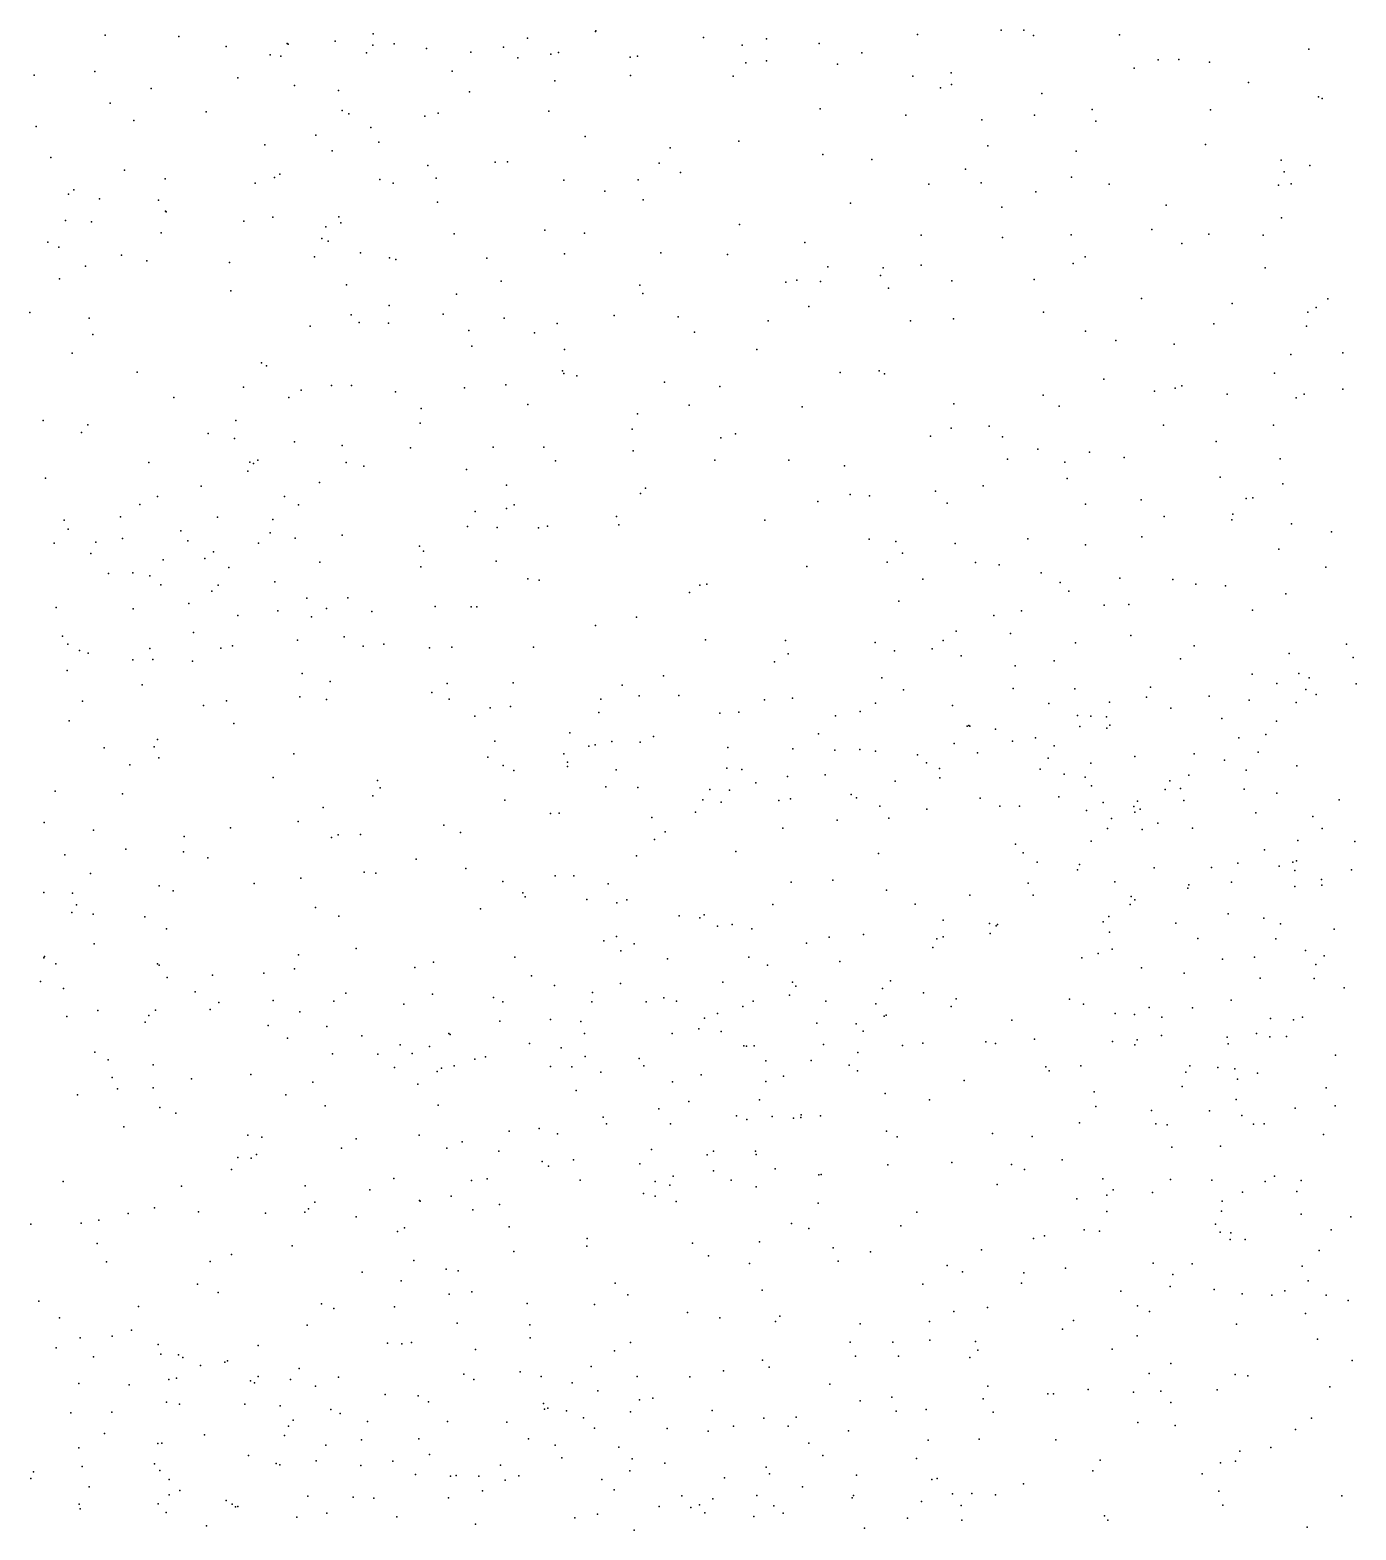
# Model space of a CAD drawing. Header units: metres. Extents: x -23.9 to 23.9, y -28.5 to 28.5.
# Drawn here: x -4.475 to -2.993, y 3.369 to 5.045 of the extents above; entities that cross this region are included whole.
import ezdxf

# ---------------------------------------------------------------- set-up
doc = ezdxf.new("R2010")
doc.units = ezdxf.units.M

msp = doc.modelspace()

# ---------------------------------------------------------------- linework, layer by layer
for p in [(-3.8426, 5.043, 16.5892), (-3.8424, 5.0438, 14.9137), (-3.3896, 5.0443, 15.6835), (-3.3642, 5.0446, 23.4877), (-4.3906, 5.0389, 26.5866), (-4.3083, 5.0374, 17.1536), (-4.2556, 5.0263, 26.6228), (-4.1872, 5.0296, 14.3571), (-4.1863, 5.0286, 29.1026), (-4.1335, 5.0322, 26.2815), (-4.0917, 5.0277, 26.2052), (-4.0911, 5.0403, 29.2021), (-4.0678, 5.0293, 14.4004), (-3.9187, 5.0356, 14.9822), (-3.7223, 5.0361, 16.4627), (-3.6791, 5.0275, 13.7484), (-3.6518, 5.0349, 9.6038), (-3.5929, 5.0297, 16.1479), (-3.4829, 5.0396, 15.7819), (-3.3535, 5.0386, -21.4569), (-3.2573, 5.0392, 13.6359), (-4.2063, 5.017, 16.8441), (-4.1942, 5.0153, 7.4361), (-4.0985, 5.019, 16.7279), (-4.0317, 5.0238, 26.1183), (-3.9821, 5.0198, 14.5604), (-3.9457, 5.0256, 13.9673), (-3.9295, 5.0135, 14.7023), (-3.8926, 5.0177, 14.8045), (-3.8841, 5.0195, 29.3291), (-3.8041, 5.0141, 25.9391), (-3.7957, 5.0152, 13.7945), (-3.6519, 5.01, 29.3754), (-3.5454, 5.019, 13.714), (-3.2141, 5.0111, 13.5167), (-3.1912, 5.0115, -20.1585), (-3.0457, 5.0232, 26.0405), (-4.4699, 4.9941, 17.2384), (-4.4021, 4.9982, 29.044), (-4.003, 4.9987, 16.6759), (-3.8036, 4.9938, 14.7947), (-3.6891, 4.9929, 16.3948), (-3.6749, 5.0079, 25.8944), (-3.5724, 5.0065, 16.0436), (-3.4882, 4.9932, 15.8747), (-3.4454, 4.9968, 8.5219), (-3.2411, 5.0018, 29.2298), (-3.1568, 5.0086, 29.1578), (-4.3394, 4.9792, 1.6723), (-4.2425, 4.9913, 14.2967), (-4.1789, 4.9825, 26.4314), (-4.1298, 4.977, 11.5423), (-3.8883, 4.988, 13.8556), (-3.4573, 4.9801, -16.4417), (-3.445, 4.9836, 13.691), (-3.1132, 4.9858, 15.6377), (-4.3849, 4.9629, 14.2217), (-3.9835, 4.9756, 5.7797), (-3.3443, 4.9737, 29.3055), (-3.035, 4.9698, 29.0655), (-3.0309, 4.968, 15.6107), (-4.3585, 4.9434, 17.0488), (-4.2777, 4.9532, 16.8648), (-4.1258, 4.9547, 14.3615), (-4.1183, 4.9509, 26.2604), (-4.0336, 4.9484, 14.0308), (-4.0187, 4.9519, 29.2701), (-3.895, 4.9541, 26.0074), (-3.5916, 4.9564, 25.8857), (-3.4959, 4.9493, 25.877), (-3.4113, 4.9441, 15.799), (-3.3524, 4.9493, 13.6806), (-3.288, 4.9557, 25.9143), (-3.2838, 4.9428, 15.7164), (-3.1557, 4.9554, 25.9737), (-4.4676, 4.9368, 14.1565), (-4.1551, 4.9272, 26.3719), (-4.0937, 4.9357, 29.22), (-3.8545, 4.9257, 16.5528), (-4.2121, 4.9162, 29.0911), (-4.1369, 4.9096, 16.7082), (-4.0847, 4.9193, 14.1508), (-3.7593, 4.913, 25.9353), (-3.6826, 4.9203, 16.3276), (-3.4043, 4.9154, 29.335), (-3.3059, 4.9093, 13.6049), (-3.1613, 4.9168, 13.4021), (-4.4512, 4.9022, 25.4442), (-4.0301, 4.8932, 16.6433), (-3.955, 4.8969, 26.0578), (-3.941, 4.8974, 16.6036), (-3.7715, 4.8959, 16.453), (-3.5888, 4.9057, 5.6361), (-3.5342, 4.8998, 13.6291), (-3.0766, 4.8992, 8.4616), (-3.0447, 4.8933, 15.6754), (-4.369, 4.8879, 16.8539), (-4.3235, 4.8785, 14.2115), (-4.2014, 4.88, 14.2293), (-4.1953, 4.8836, -16.2545), (-4.0839, 4.8778, 14.0329), (-4.0207, 4.8792, 8.1307), (-3.8781, 4.8769, 10.863), (-3.795, 4.8773, 13.6885), (-3.7479, 4.8853, 29.3789), (-3.4293, 4.8893, 15.9119), (-3.3108, 4.8802, 15.7703), (-3.0735, 4.8863, 29.1006), (-4.4317, 4.8611, 16.7188), (-4.4256, 4.8662, 16.949), (-4.2232, 4.8735, 16.6926), (-4.0687, 4.8734, 9.4489), (-3.8324, 4.8646, 25.9785), (-3.4703, 4.8724, 15.9848), (-3.4119, 4.8739, 13.6202), (-3.3507, 4.8637, 11.7911), (-3.269, 4.8726, 13.5373), (-3.0797, 4.8712, 13.2891), (-3.0657, 4.8727, 12.1737), (-4.3971, 4.8559, 14.1654), (-4.3312, 4.8546, 16.7476), (-4.3232, 4.8423, 16.66), (-4.0194, 4.8523, 13.8815), (-3.7894, 4.8549, 11.2765), (-3.5579, 4.8513, 24.4454), (-3.3887, 4.8467, 25.9066), (-3.2051, 4.8488, 25.9629), (-4.4348, 4.8318, 4.96), (-4.4057, 4.8303, 29.0575), (-4.3225, 4.8416, 29.0387), (-4.2356, 4.8311, 29.0585), (-4.2032, 4.8354, 26.4792), (-4.1442, 4.8249, 6.6496), (-4.1296, 4.8358, 1.0811), (-4.1272, 4.8294, 26.3259), (-3.6818, 4.8272, 25.9284), (-3.0765, 4.8349, 26.0562), (-4.3282, 4.818, 24.4327), (-4.1484, 4.8119, 14.1005), (-4.1414, 4.8089, -20.9237), (-4.0007, 4.8168, 16.5838), (-3.8994, 4.8212, 16.5253), (-3.8552, 4.8177, 13.7014), (-3.479, 4.8153, 10.3043), (-3.3879, 4.813, 29.3275), (-3.3112, 4.8157, 25.9359), (-3.2212, 4.8216, 29.2277), (-3.1577, 4.8167, 29.1708), (-3.097, 4.8155, -13.0858), (-4.4545, 4.8077, 26.4996), (-4.4422, 4.802, 14.0914), (-4.3725, 4.793, 8.2589), (-4.1054, 4.7959, 16.6123), (-3.8775, 4.7945, 26.0387), (-3.7697, 4.7956, 16.3586), (-3.6952, 4.7938, 13.6135), (-3.609, 4.8073, 13.5981), (-3.2956, 4.7914, 16.2448), (-3.1877, 4.8062, 15.7739), (-4.4124, 4.781, 11.1984), (-4.3441, 4.7867, 14.15), (-4.2516, 4.785, 14.2083), (-4.1566, 4.7913, 26.4085), (-4.0729, 4.79, 29.2321), (-4.0659, 4.7883, 25.1303), (-3.9641, 4.7898, 29.3072), (-3.5831, 4.7802, 3.275), (-3.5212, 4.7789, 13.5778), (-3.4791, 4.7818, 25.9191), (-3.309, 4.7839, 13.5631), (-3.0947, 4.7788, 29.109), (-4.4417, 4.7668, 11.7844), (-4.1209, 4.7599, 14.0049), (-3.948, 4.7642, 26.1041), (-3.7933, 4.7595, 13.638), (-3.6302, 4.7629, 1.1028), (-3.6178, 4.7652, 16.1849), (-3.5913, 4.7637, 25.9335), (-3.5243, 4.7704, 29.365), (-3.4448, 4.7644, 16.0154), (-3.3525, 4.7658, 15.8758), (-4.2503, 4.7533, 26.532), (-3.9979, 4.7495, 13.79), (-3.7898, 4.7504, 26), (-3.5154, 4.7564, 16.1009), (-3.2328, 4.7449, 15.8117), (-3.0247, 4.7445, 13.2587), (-4.4746, 4.7289, 16.5406), (-4.1156, 4.7264, 29.1912), (-4.0732, 4.7368, 13.8893), (-4.0131, 4.7271, 29.2647), (-3.8219, 4.7257, 16.353), (-3.6043, 4.7358, 29.3703), (-3.3424, 4.7294, 1.6312), (-3.1315, 4.7392, 13.3776), (-3.0469, 4.7295, 15.9412), (-3.0376, 4.7348, -13.5855), (-4.4084, 4.7229, 10.672), (-4.1617, 4.7137, 16.5627), (-4.1067, 4.7179, 26.3061), (-4.074, 4.7172, 16.5424), (-3.9844, 4.7091, 16.4867), (-3.9449, 4.7227, 13.7254), (-3.8857, 4.7167, 16.4094), (-3.7506, 4.7241, 29.3635), (-3.6498, 4.7196, 4.9428), (-3.4908, 4.7199, 2.8339), (-3.4429, 4.722, 13.5531), (-3.2952, 4.7084, 13.5096), (-3.1521, 4.7163, 26.0541), (-3.0483, 4.7139, 29.0592), (-4.4044, 4.7046, 29.0338), (-3.9808, 4.6914, 26.1344), (-3.911, 4.7064, 2.8953), (-3.732, 4.7072, 10.6053), (-3.2613, 4.6977, 29.2319), (-3.1962, 4.6938, 13.4381), (-4.4273, 4.6838, 13.8677), (-3.8774, 4.6879, 29.3199), (-3.6624, 4.6879, 16.2195), (-3.0661, 4.682, 26.1548), (-3.0078, 4.6841, 15.7331), (-4.3548, 4.6624, 14.1219), (-4.2159, 4.6727, 26.4506), (-4.2105, 4.6694, 14.1517), (-3.8796, 4.6638, 16.3423), (-3.8781, 4.6608, 13.6686), (-3.8637, 4.6584, 26.0182), (-3.5695, 4.6621, 29.3444), (-3.5258, 4.6639, 25.9422), (-3.5198, 4.6604, 16.1255), (-3.0842, 4.6615, 10.949), (-4.2359, 4.6458, 28.9862), (-4.1715, 4.6425, 16.4827), (-4.1378, 4.6475, -14.2282), (-4.1153, 4.6476, 13.9242), (-3.9893, 4.6448, 13.7535), (-3.943, 4.6484, 26.068), (-3.7658, 4.6514, 16.2916), (-3.7039, 4.6463, 13.5813), (-3.2747, 4.6547, 15.8647), (-3.2183, 4.6412, 26.0606), (-3.1953, 4.6444, 29.1606), (-3.1877, 4.647, 13.3591), (-3.0079, 4.6436, 29.0326), (-4.3138, 4.6342, 28.9443), (-4.1854, 4.6342, 29.0572), (-4.0662, 4.6405, 13.8525), (-3.9184, 4.6265, -21.769), (-3.7381, 4.6255, 2.2148), (-3.4426, 4.6271, 16.0582), (-3.3427, 4.6369, 15.9144), (-3.3246, 4.6245, 13.4161), (-3.1369, 4.6378, 15.7965), (-3.0599, 4.6339, 13.2661), (-3.0512, 4.6377, 2.497), (-4.46, 4.6083, 13.7389), (-4.2447, 4.6086, 16.4494), (-4.0375, 4.6218, -20.0129), (-3.7957, 4.6159, 13.6103), (-3.612, 4.6238, 13.5458), (-4.417, 4.5951, 26.508), (-4.4099, 4.6037, 16.4154), (-4.2755, 4.5939, 28.8783), (-4.0387, 4.6053, 26.1065), (-3.8019, 4.5988, 25.9686), (-3.6862, 4.5935, 16.1669), (-3.4685, 4.5911, 16.6232), (-3.4454, 4.5998, 3.5585), (-3.4028, 4.6023, 29.2763), (-3.2082, 4.6032, 15.8287), (-3.0851, 4.6034, 29.0474), (-4.246, 4.5882, 26.4157), (-4.1791, 4.5846, 14.0832), (-4.1259, 4.5804, 29.1064), (-4.0496, 4.5781, 29.1778), (-3.9571, 4.5787, 29.245), (-3.9005, 4.5785, 26.0006), (-3.8008, 4.5745, 16.2827), (-3.7029, 4.5892, -13.4854), (-3.3882, 4.5903, 25.9937), (-3.3484, 4.5763, 2.2986), (-3.1493, 4.585, 26.1686), (-4.3418, 4.5615, 14.0814), (-4.229, 4.5618, 16.3774), (-4.2249, 4.5606, 14.1609), (-4.2201, 4.564, 2.221), (-4.1215, 4.5614, 16.3565), (-4.1016, 4.5573, 13.8901), (-3.8876, 4.5635, 13.6621), (-3.7093, 4.5642, 16.2482), (-3.6268, 4.5641, 29.3158), (-3.5647, 4.5578, 16.1692), (-3.3824, 4.5654, 13.3838), (-3.3185, 4.5621, -22.1661), (-3.291, 4.5732, 13.3263), (-3.2521, 4.5673, 26.0899), (-3.0779, 4.5656, 2.0316), (-4.4573, 4.5442, 16.2598), (-4.2311, 4.5519, 26.3201), (-3.9869, 4.5536, 13.7415), (-3.3159, 4.5435, 15.8992), (-3.145, 4.545, 15.805), (-4.3321, 4.5234, 26.4159), (-4.2833, 4.5352, 28.7624), (-4.1904, 4.5236, 6.4872), (-4.1512, 4.5391, 26.179), (-3.9423, 4.5361, -15.5488), (-3.7924, 4.5268, 13.6059), (-3.7871, 4.5329, 29.2811), (-3.5581, 4.5259, 29.2816), (-3.5365, 4.5242, 13.5038), (-3.463, 4.5297, 13.4288), (-3.4097, 4.5356, 16.017), (-3.0748, 4.5379, 13.2381), (-4.3517, 4.5147, 16.2626), (-4.1746, 4.5144, 13.9167), (-3.9772, 4.5068, 26.0082), (-3.9422, 4.5102, 16.2974), (-3.9337, 4.5143, 24.478), (-3.5942, 4.5179, 5.8489), (-3.4499, 4.5162, 25.9573), (-3.2955, 4.5151, 29.1628), (-3.2333, 4.52, 15.8433), (-3.116, 4.5214, 3.2369), (-3.1085, 4.5222, 23.9355), (-4.4364, 4.4973, 13.6809), (-4.3736, 4.501, 4.7744), (-4.265, 4.5004, 28.417), (-4.2033, 4.4978, 28.8688), (-3.9857, 4.49, 29.1634), (-3.8964, 4.4903, 29.2108), (-3.8194, 4.5011, -21.1005), (-3.8167, 4.492, 16.2757), (-3.6535, 4.4972, 25.9141), (-3.2075, 4.5012, 13.2348), (-3.1318, 4.4975, 26.1698), (-3.1307, 4.5037, 29.0033), (-3.0651, 4.493, -11.8935), (-4.4319, 4.4872, 28.9054), (-4.3714, 4.4767, 28.8238), (-4.3059, 4.4854, 13.9132), (-4.2982, 4.474, 28.4951), (-4.2062, 4.483, 28.5222), (-4.1782, 4.477, 28.4199), (-4.126, 4.4805, 26.1068), (-3.9527, 4.4889, 8.1971), (-3.9065, 4.4886, 25.9663), (-3.5369, 4.4759, 16.1378), (-3.5072, 4.4734, 11.3508), (-3.3596, 4.4763, 7.4204), (-3.2323, 4.4786, 26.066), (-3.0206, 4.484, 26.3545), (-4.4477, 4.4715, 16.1281), (-4.4065, 4.4599, 25.5213), (-4.401, 4.4724, 26.4073), (-4.2697, 4.4616, 28.3322), (-4.2193, 4.4713, 13.9775), (-4.0393, 4.468, 29.0919), (-4.0349, 4.4627, 13.8142), (-3.4999, 4.4602, 25.9193), (-3.4408, 4.4712, 13.3481), (-3.2955, 4.4697, 13.2488), (-3.0793, 4.4646, 28.9383), (-4.3259, 4.4527, 28.5809), (-4.2793, 4.4545, 16.2426), (-4.2525, 4.4441, 14.2759), (-4.1507, 4.4502, 28.9137), (-4.0378, 4.4452, 26.0254), (-3.9538, 4.4512, 10.4746), (-3.6065, 4.4453, 13.5192), (-3.5171, 4.4501, 13.4091), (-3.4182, 4.45, 29.1848), (-3.3919, 4.4474, 15.9732), (-3.0267, 4.4445, 13.1713), (-4.3868, 4.4376, 28.3088), (-4.3598, 4.4383, 28.7251), (-4.3406, 4.435, 28.4147), (-4.3283, 4.4251, 9.2769), (-4.2645, 4.4245, 13.8438), (-4.201, 4.4284, 0.953), (-3.9185, 4.4315, -12.5289), (-3.9057, 4.43, 13.6942), (-3.7264, 4.4247, 25.897), (-3.7184, 4.4255, 29.216), (-3.4771, 4.4314, 16.0822), (-3.345, 4.4383, 25.9696), (-3.3237, 4.4277, 15.8897), (-3.2569, 4.4325, 8.1794), (-3.1976, 4.431, 15.8106), (-3.1721, 4.4256, 13.1739), (-3.1388, 4.4237, 26.1302), (-4.2716, 4.4177, 26.2352), (-4.1653, 4.4099, 28.7376), (-4.1194, 4.4104, 28.4725), (-3.7379, 4.4165, 0.9435), (-3.5039, 4.4068, 29.1881), (-3.3139, 4.4177, 29.0878), (-3.0715, 4.4148, 26.224), (-4.4454, 4.3997, 16.0664), (-4.3593, 4.3982, 13.6446), (-4.297, 4.404, 13.7211), (-4.2422, 4.3906, 14.1844), (-4.1976, 4.3959, 26.1254), (-4.1435, 4.3985, 16.2472), (-4.0927, 4.3952, 13.9157), (-4.0218, 4.4006, 25.0258), (-3.9817, 4.4005, 13.7631), (-3.9754, 4.4003, 16.2753), (-3.3978, 4.3905, 13.2571), (-3.3669, 4.396, 11.918), (-3.2744, 4.4023, 1.7475), (-3.2468, 4.4031, 29.0019), (-3.1086, 4.3968, 15.7704), (-4.1602, 4.3891, 13.8473), (-3.8427, 4.3794, 29.1411), (-3.797, 4.3889, 13.6315), (-3.4397, 4.3731, 25.9195), (-4.4384, 4.3675, 28.3479), (-4.4325, 4.3586, 28.6956), (-4.292, 4.3716, 28.2447), (-4.2482, 4.3568, 10.2528), (-4.1756, 4.3631, 2.7545), (-4.1237, 4.367, 28.6489), (-4.1024, 4.3563, 28.7849), (-4.0791, 4.3586, 28.8705), (-3.7197, 4.3635, 29.157), (-3.6305, 4.3629, 25.8819), (-3.5305, 4.3607, 13.3601), (-3.4544, 4.3627, 28.1903), (-3.3793, 4.3707, 28.2392), (-3.3065, 4.36, 15.8368), (-3.2446, 4.3683, 28.9209), (-3.1741, 4.3567, 26.0324), (-3.0038, 4.3588, 26.2148), (-4.4194, 4.3514, 28.5008), (-4.4095, 4.3487, 28.1722), (-4.3597, 4.3412, 13.5545), (-4.3407, 4.3539, 8.3682), (-4.3373, 4.3415, 16.1281), (-4.2931, 4.3397, 26.1297), (-4.2615, 4.3541, 16.186), (-4.0282, 4.3545, 28.4443), (-4.0032, 4.3553, 28.9892), (-3.9122, 4.3553, 29.0663), (-3.6277, 4.3478, 29.1454), (-3.5087, 4.3512, 29.1253), (-3.4665, 4.3535, 13.291), (-3.4344, 4.3457, 29.0767), (-3.3305, 4.3401, 28.9993), (-3.1892, 4.3421, 28.7484), (-3.0678, 4.3481, -13.9737), (-2.9963, 4.3439, 25.8298), (-4.4332, 4.3291, 13.5012), (-4.1705, 4.3258, 26.0505), (-3.7667, 4.3232, 16.2184), (-3.6429, 4.3388, 15.7381), (-3.3739, 4.3343, 7.8747), (-3.109, 4.3251, 27.052), (-3.0568, 4.3259, 27.3187), (-4.3492, 4.3132, 24.8869), (-4.1394, 4.317, 13.7534), (-4.0084, 4.3148, 13.8483), (-3.9348, 4.3155, 13.7603), (-3.813, 4.3129, 29.0647), (-3.5229, 4.3209, 25.8893), (-3.4987, 4.3077, 28.3304), (-3.3761, 4.3091, 28.4067), (-3.3071, 4.3087, 28.2625), (-3.2228, 4.3105, 27.228), (-3.0814, 4.3147, 28.7645), (-3.0492, 4.308, 26.063), (-3.0454, 4.321, 25.9099), (-2.9931, 4.3143, 27.4069), (-4.4159, 4.2949, 26.0966), (-4.2806, 4.29, 13.5314), (-4.2551, 4.2952, 26.0678), (-4.1733, 4.2999, 13.6578), (-4.1432, 4.2969, 28.2855), (-4.0258, 4.3045, 16.2358), (-4.0062, 4.2974, 28.842), (-3.9379, 4.289, 28.4629), (-3.8368, 4.2972, 25.9), (-3.7941, 4.3011, 13.6637), (-3.7498, 4.3013, -11.7787), (-3.654, 4.2964, 29.0769), (-3.6227, 4.2983, 13.4521), (-3.5299, 4.2929, 16.0708), (-3.4439, 4.29, 28.1086), (-3.3364, 4.2925, 28.8944), (-3.2684, 4.2939, 28.615), (-3.2272, 4.2995, 15.7746), (-3.157, 4.3006, 27.2948), (-3.1124, 4.296, 26.0021), (-3.06, 4.2936, 3.8352), (-3.0377, 4.3024, -11.4682), (-4.4308, 4.2729, 28.1428), (-3.9776, 4.2781, 28.543), (-3.9603, 4.2874, 6.0885), (-3.8392, 4.2822, 16.0266), (-3.7038, 4.2816, 16.1766), (-3.6827, 4.2827, 13.5154), (-3.5745, 4.2785, 13.3717), (-3.547, 4.2835, 29.0365), (-3.3042, 4.2791, 16.8731), (-3.2893, 4.2784, 28.7138), (-3.272, 4.2776, 28.5108), (-3.2001, 4.287, 27.1099), (-3.1429, 4.2758, 28.6628), (-3.0819, 4.2726, 25.8289), (-4.247, 4.2699, 28.2435), (-3.8714, 4.2597, 28.9214), (-3.7778, 4.2556, 28.4056), (-3.5938, 4.2586, 28.3452), (-3.4277, 4.2669, 28.932), (-3.4256, 4.2678, 15.9279), (-3.4244, 4.2669, 28.4616), (-3.3958, 4.2637, 28.0212), (-3.3017, 4.2667, 28.0368), (-3.2716, 4.2648, 25.9894), (-3.2681, 4.2681, 28.1215), (-3.0939, 4.2576, 27.4465), (-4.3919, 4.2429, 21.394), (-4.3358, 4.2441, -12.2175), (-4.3323, 4.252, 28.1833), (-3.9554, 4.2502, 28.6512), (-3.8501, 4.2446, 13.7343), (-3.8432, 4.2463, 24.2543), (-3.8245, 4.2501, 12.6028), (-3.7929, 4.2492, 28.962), (-3.6948, 4.2431, 28.4124), (-3.6223, 4.2419, 28.2062), (-3.5754, 4.2401, 28.4333), (-3.5475, 4.2411, 28.1536), (-3.5301, 4.2392, 28.9391), (-3.4419, 4.2476, 13.2326), (-3.377, 4.2503, 28.8152), (-3.3512, 4.2542, 15.7848), (-3.3305, 4.2452, 10.7818), (-3.1241, 4.2542, 12.126), (-4.3629, 4.2239, 16.0414), (-4.3305, 4.2317, 3.0739), (-4.18, 4.2362, 9.6522), (-3.963, 4.2326, 13.7997), (-3.9461, 4.2233, 28.3127), (-3.8781, 4.236, 28.5423), (-3.8742, 4.2268, 16.1953), (-3.8742, 4.2221, 28.7445), (-3.4829, 4.2352, -21.4172), (-3.4729, 4.2262, 28.5257), (-3.4159, 4.2374, -14.3332), (-3.3369, 4.2314, 25.9312), (-3.2893, 4.2259, 27.2273), (-3.2402, 4.2331, 27.3825), (-3.1739, 4.2362, 28.5799), (-3.1401, 4.2292, 15.7073), (-3.1023, 4.2382, 26.9749), (-3.0593, 4.2228, 15.6689), (-4.2028, 4.2096, 26.012), (-4.0863, 4.2063, 28.2738), (-3.9339, 4.2174, 6.6859), (-3.8196, 4.2183, 28.8571), (-3.6961, 4.2201, 28.272), (-3.6793, 4.2186, 28.9134), (-3.6282, 4.2107, 28.4994), (-3.5862, 4.2127, 25.8813), (-3.5081, 4.2057, 28.8172), (-3.4586, 4.2199, 5.5124), (-3.458, 4.2092, 28.0604), (-3.3461, 4.2189, 27.3385), (-3.3192, 4.2134, 13.153), (-3.2957, 4.2102, -24.1042), (-3.201, 4.2061, 27.4876), (-3.1799, 4.2125, -15.9574), (-3.116, 4.218, 13.1011), (-4.4464, 4.1944, 15.9168), (-4.3714, 4.1915, 26.0076), (-4.0914, 4.1891, 12.841), (-4.0832, 4.1981, 13.6324), (-3.8312, 4.1993, 16.4619), (-3.7955, 4.1987, 2.2449), (-3.7149, 4.1962, 28.8183), (-3.693, 4.1956, 28.5551), (-3.6636, 4.2036, 13.4817), (-3.5572, 4.1908, 16.0126), (-3.3252, 4.1883, 27.8647), (-3.2885, 4.2003, 15.7235), (-3.2064, 4.1964, 27.0837), (-3.1891, 4.1973, 27.606), (-3.118, 4.1967, 25.7632), (-3.0816, 4.1924, 25.6715), (-4.1471, 4.1761, 13.5332), (-3.9442, 4.1846, 25.943), (-3.7229, 4.1847, 28.6822), (-3.7022, 4.1822, 13.5555), (-3.6381, 4.1842, 28.632), (-3.6248, 4.1858, 28.7581), (-3.5513, 4.187, 28.6939), (-3.5251, 4.1776, 1.1179), (-3.4727, 4.1743, 15.8989), (-3.413, 4.1865, 15.8054), (-3.3912, 4.1778, 27.9535), (-3.369, 4.1778, 15.7336), (-3.2941, 4.173, 27.4445), (-3.2757, 4.1818, 28.2375), (-3.2414, 4.1775, 27.8613), (-3.2374, 4.1833, 25.9578), (-3.2344, 4.1742, 27.7105), (-3.1853, 4.1842, 27.7827), (-3.0121, 4.1849, 25.5725), (-4.4588, 4.1595, 15.3026), (-4.1751, 4.1606, 28.2306), (-4.0121, 4.1564, 13.6882), (-3.8932, 4.1695, 13.8056), (-3.8834, 4.1698, 12.0167), (-3.7798, 4.1651, 25.8933), (-3.7311, 4.1712, 13.6385), (-3.5726, 4.162, 13.3384), (-3.5152, 4.1643, 13.2758), (-3.2664, 4.1639, 28.1251), (-3.2401, 4.1711, 28.474), (-3.2145, 4.1589, 13.1097), (-3.1052, 4.1701, 25.3732), (-3.0415, 4.1663, 26.8744), (-4.4035, 4.1508, 28.0885), (-4.3024, 4.1439, 13.3915), (-4.2506, 4.1535, 16.0736), (-4.1378, 4.1426, 7.0332), (-4.1304, 4.1458, 25.9767), (-4.1053, 4.1461, 16.1297), (-3.9936, 4.1484, 16.1477), (-3.7769, 4.1405, 16.1133), (-3.7651, 4.1489, 28.2357), (-3.6335, 4.1533, 16.0514), (-3.289, 4.1386, 27.5869), (-3.2707, 4.1526, 28.3711), (-3.2322, 4.1516, 25.8545), (-3.1758, 4.1531, 28.5927), (-3.0581, 4.1393, 28.7435), (-3.031, 4.1526, 13.0871), (-2.9946, 4.1384, 26.7417), (-4.4357, 4.1233, 15.8287), (-4.3674, 4.1298, 15.189), (-4.303, 4.1266, 28.1518), (-3.7971, 4.1224, -16.6256), (-3.6859, 4.1271, 28.1944), (-3.5266, 4.1248, 25.898), (-3.3736, 4.1351, 27.2541), (-3.3648, 4.1257, 13.1622), (-3.0953, 4.1289, 27.7477), (-4.2759, 4.1201, 25.9458), (-4.043, 4.1186, 13.6045), (-3.9875, 4.1081, 28.2502), (-3.3492, 4.1153, 27.4751), (-3.3043, 4.1066, 27.1381), (-3.3022, 4.1127, 25.921), (-3.2185, 4.1088, 15.649), (-3.1544, 4.1092, 25.7031), (-3.1251, 4.1141, 28.6737), (-3.0789, 4.1107, 25.5778), (-3.0638, 4.1151, 14.6048), (-3.0614, 4.106, 15.5757), (-3.0595, 4.1168, 14.7067), (-2.9981, 4.1066, 28.7931), (-4.407, 4.1025, 15.3578), (-4.3304, 4.0888, 15.931), (-4.2243, 4.0915, 15.1536), (-4.172, 4.0974, 13.4449), (-4.1012, 4.1039, 13.5127), (-4.0882, 4.103, 24.7057), (-3.9465, 4.0935, 13.7966), (-3.888, 4.1001, 28.2407), (-3.8671, 4.1001, 3.7769), (-3.8285, 4.091, 4.8636), (-3.6243, 4.093, 25.8945), (-3.5777, 4.095, 28.1078), (-3.3592, 4.0918, 27.7494), (-3.2626, 4.0934, 28.0766), (-3.1797, 4.0899, 27.0382), (-3.1323, 4.0927, 13.0926), (-3.0615, 4.0881, -15.1167), (-3.0316, 4.096, 26.813), (-3.0311, 4.0895, 27.7093), (-4.459, 4.0812, 25.9634), (-4.427, 4.0805, 15.1212), (-4.3146, 4.0831, 15.268), (-3.9238, 4.0811, 25.955), (-3.9212, 4.0765, 0.9983), (-3.8526, 4.0736, 16.0742), (-3.8078, 4.0731, 13.8592), (-3.5176, 4.0838, 15.8221), (-3.4246, 4.0782, 27.9066), (-3.3537, 4.0784, 27.6463), (-3.2442, 4.0768, -22.2191), (-3.2402, 4.0732, 27.9879), (-3.181, 4.086, -16.6456), (-4.4278, 4.0589, 15.6147), (-4.4226, 4.0674, 15.7077), (-4.4042, 4.0572, 4.8107), (-4.1556, 4.0644, 28.1859), (-4.1296, 4.055, 16.0325), (-3.9712, 4.0632, 16.0773), (-3.8188, 4.0699, 25.9216), (-3.7493, 4.0551, 28.1748), (-3.7215, 4.0564, 13.6361), (-3.6448, 4.068, 13.44), (-3.4855, 4.0682, 15.7439), (-3.2692, 4.0544, 28.1649), (-3.2454, 4.0679, 28.4377), (-3.1361, 4.0576, 27.8292), (-4.3464, 4.0542, 28.0666), (-4.322, 4.0409, 13.3316), (-3.7261, 4.0529, 15.9934), (-3.7063, 4.0436, 11.5141), (-3.69, 4.0456, 13.5502), (-3.6681, 4.0406, 28.1298), (-3.4544, 4.0504, -20.6957), (-3.4024, 4.0465, 15.6201), (-3.3953, 4.0442, 27.4907), (-3.3938, 4.0457, 27.1628), (-3.2756, 4.0486, 13.1326), (-3.1945, 4.0472, -10.7659), (-3.0961, 4.0528, 1.6802), (-3.0776, 4.0462, 26.8753), (-3.0175, 4.0402, 26.7175), (-4.403, 4.0239, 27.9798), (-3.8333, 4.0274, 28.1826), (-3.8195, 4.0323, -13.888), (-3.7995, 4.0241, 15.1669), (-3.6071, 4.0247, -13.1969), (-3.5819, 4.0314, 15.8079), (-3.5435, 4.0345, 28.0209), (-3.4614, 4.0296, 27.3497), (-3.4545, 4.0319, 27.23), (-3.4019, 4.0356, 13.1955), (-3.2687, 4.0371, 15.5765), (-3.1699, 4.0299, 25.6615), (-3.0828, 4.0296, 27.7657), (-4.459, 4.0083, 27.9076), (-4.4583, 4.0099, 21.7731), (-4.1746, 4.0116, 15.2644), (-4.1101, 4.0187, 13.4558), (-3.933, 4.0089, 28.1842), (-3.8145, 4.0161, 15.99), (-3.7625, 4.0073, 13.8991), (-3.6716, 4.0091, 6.4525), (-3.5699, 4.0043, 15.6587), (-3.4658, 4.02, 15.5599), (-3.2994, 4.0083, 4.1071), (-3.2813, 4.0133, 25.8639), (-3.2656, 4.018, 28.3083), (-3.1423, 4.0069, 15.4865), (-3.1064, 4.0092, 25.5542), (-3.0496, 4.0164, 25.4858), (-3.0285, 4.0106, 28.7579), (-4.4458, 4.0015, 1.3464), (-4.3322, 4.0017, 15.1333), (-4.3303, 4, 15.7053), (-4.2708, 3.9891, 28.077), (-4.2135, 3.9912, 15.8811), (-4.1789, 3.9959, 25.908), (-4.0446, 3.9976, 25.9401), (-4.0236, 4.0034, 15.9881), (-3.9144, 3.9882, 15.971), (-3.6506, 4.0001, 25.9241), (-3.2329, 3.997, 27.0404), (-3.185, 3.9913, 27.9132), (-3.038, 4.0009, 15.3877), (-4.463, 3.9818, 20.9908), (-4.4371, 3.9741, 15.0724), (-4.3214, 3.9863, -13.0558), (-4.29, 3.9705, 25.8927), (-3.8885, 3.9773, 25.9571), (-3.8148, 3.9797, 13.9624), (-3.7004, 3.9813, 15.2432), (-3.6225, 3.9813, 13.426), (-3.6191, 3.9768, 28.0388), (-3.522, 3.9741, 15.4768), (-3.5131, 3.9825, 25.9467), (-3.1003, 3.9856, 28.6838), (-3.0398, 3.9854, 10.6488), (-3.0062, 3.9749, 15.0763), (-4.2636, 3.9586, 15.7396), (-4.203, 3.9606, 15.3904), (-4.1353, 3.9599, 15.3242), (-4.1219, 3.9689, 15.9138), (-4.057, 3.9564, 8.057), (-4.0249, 3.9678, 2.1182), (-3.9569, 3.964, 13.6381), (-3.9464, 3.9592, 15.1698), (-3.8468, 3.9592, 15.1004), (-3.846, 3.9698, 15.24), (-3.7861, 3.9593, 15.8825), (-3.7666, 3.9635, 15.8775), (-3.7524, 3.96, 15.3468), (-3.6783, 3.9539, 15.1649), (-3.6665, 3.96, 15.352), (-3.6261, 3.9667, 15.5374), (-3.5853, 3.96, 15.4112), (-3.5295, 3.957, 27.2506), (-3.4762, 3.9691, 27.4166), (-3.4453, 3.9541, 27.5874), (-3.4398, 3.9625, 13.2327), (-3.3131, 3.9621, 15.4783), (-3.2975, 3.9566, 25.9687), (-3.1327, 3.961, 13.1076), (-4.4334, 3.9427, -17.1254), (-4.3988, 3.9494, 25.8998), (-4.3417, 3.9438, -13.832), (-4.3344, 3.95, 27.9715), (-4.2734, 3.9506, 15.5797), (-4.1732, 3.9481, 15.8122), (-3.9495, 3.9375, 15.8941), (-3.893, 3.9394, 15.3197), (-3.8593, 3.9374, 28.1173), (-3.7209, 3.9411, 13.8387), (-3.7063, 3.9461, -11.3355), (-3.5201, 3.9431, 27.8785), (-3.5179, 3.9444, 13.299), (-3.3775, 3.9389, 26.021), (-3.2621, 3.9462, 28.2342), (-3.2407, 3.9451, 13.1355), (-3.2242, 3.9527, 25.7307), (-3.2101, 3.9422, 27.992), (-3.1758, 3.9524, 26.9545), (-3.0885, 3.9406, 14.9282), (-3.063, 3.939, 15.0169), (-3.0527, 3.9421, 14.831), (-4.3461, 3.9366, 13.2894), (-4.2084, 3.9326, 15.5163), (-4.143, 3.9315, 13.4017), (-4.104, 3.9213, 25.9006), (-4.0068, 3.9238, 15.3575), (-4.0051, 3.9228, 13.5526), (-3.855, 3.9238, 5.9074), (-3.757, 3.9237, 15.7581), (-3.7272, 3.9289, 15.4896), (-3.7025, 3.926, 15.619), (-3.5956, 3.9353, -14.8578), (-3.5515, 3.9348, 27.3481), (-3.5438, 3.9264, 15.3153), (-3.2106, 3.9216, 15.3489), (-3.1041, 3.924, 27.8242), (-3.0708, 3.9205, 26.7022), (-4.1869, 3.9187, 15.6365), (-4.0611, 3.9113, 13.4708), (-4.0281, 3.9094, 15.7937), (-3.9166, 3.9125, 13.7196), (-3.8812, 3.9078, 13.8518), (-3.6771, 3.9102, 28.0029), (-3.674, 3.9096, 27.2158), (-3.6655, 3.9102, 11.0401), (-3.5882, 3.9116, 27.9202), (-3.4999, 3.9106, 27.7475), (-3.4772, 3.9132, 12.4768), (-3.4068, 3.9147, 27.102), (-3.3958, 3.9128, 15.3545), (-3.3522, 3.9176, 24.1369), (-3.2651, 3.915, 25.8495), (-3.2402, 3.911, 28.1505), (-3.2375, 3.9166, 28.366), (-3.1372, 3.9198, 15.2414), (-3.1361, 3.9123, 26.854), (-3.0895, 3.9202, 15.1361), (-4.4023, 3.903, 8.1535), (-4.3873, 3.8944, 27.777), (-4.3371, 3.8887, 27.8521), (-4.1366, 3.901, 15.5713), (-4.0858, 3.9007, 28.072), (-4.0476, 3.9015, 15.4413), (-4.0007, 3.8877, 25.9332), (-3.9777, 3.8951, 28.0866), (-3.9656, 3.8976, 15.2681), (-3.8931, 3.8868, 25.992), (-3.8543, 3.8981, 15.4667), (-3.794, 3.8958, 15.5715), (-3.7889, 3.8876, 27.154), (-3.6524, 3.8933, 25.9803), (-3.6017, 3.8936, 13.4386), (-3.5592, 3.8884, 27.8178), (-3.5496, 3.9027, 15.1479), (-3.3007, 3.8878, 27.0219), (-3.1786, 3.8878, 20.1445), (-3.0162, 3.8997, 25.4262), (-4.3827, 3.8746, 27.6643), (-4.2942, 3.8733, 15.1638), (-4.2278, 3.8779, 27.9656), (-4.0673, 3.8859, -22.3896), (-4.0196, 3.8812, 15.6328), (-4.015, 3.8852, 15.5347), (-3.8693, 3.8866, 15.6535), (-3.8368, 3.8808, 28.045), (-3.7569, 3.87, 15.0843), (-3.7246, 3.8778, 1.2412), (-3.6524, 3.8702, 1.9015), (-3.6329, 3.876, 27.3457), (-3.5502, 3.8821, 27.125), (-3.4308, 3.8712, 26.0468), (-3.3395, 3.8865, 15.2758), (-3.3361, 3.882, -23.605), (-3.1834, 3.8807, 15.123), (-3.1473, 3.8857, 28.5685), (-3.1286, 3.8844, -12.6308), (-3.1255, 3.873, 15.0572), (-3.103, 3.8796, 13.1321), (-4.4216, 3.8554, 13.255), (-4.3768, 3.862, -21.5685), (-4.337, 3.863, 7.2885), (-4.1889, 3.8554, 13.3585), (-4.1586, 3.8693, 15.2391), (-4.0414, 3.8674, 15.236), (-3.8642, 3.8602, 15.219), (-3.5193, 3.8568, 15.0746), (-3.2858, 3.8587, 25.9629), (-3.1874, 3.8646, 28.4676), (-3.0263, 3.8631, 14.9088), (-4.3294, 3.8411, 13.2841), (-4.1447, 3.8432, 25.8855), (-4.0187, 3.8437, 13.5166), (-3.7721, 3.8398, 27.9602), (-3.7384, 3.8479, 26.0179), (-3.6595, 3.8498, 27.1175), (-3.4695, 3.8498, 13.3013), (-3.2839, 3.8423, 15.0762), (-3.2217, 3.8379, 28.2125), (-3.1569, 3.8373, 26.7767), (-3.1269, 3.8502, 27.9), (-3.0611, 3.8406, 28.661), (-3.0163, 3.8432, 27.7685), (-4.3117, 3.8349, 27.7321), (-3.8341, 3.8303, 15.1463), (-3.8304, 3.8228, 27.2828), (-3.759, 3.8229, 27.3349), (-3.6851, 3.832, 13.7729), (-3.6737, 3.8277, 15.0456), (-3.6455, 3.8313, 27.4335), (-3.6214, 3.8293, 12.8644), (-3.6133, 3.8301, 13.5069), (-3.6131, 3.8328, 27.7598), (-3.5915, 3.8317, 27.6485), (-3.3021, 3.8239, 26.0382), (-3.2166, 3.8229, 25.6653), (-3.2041, 3.8217, 28.1152), (-3.1207, 3.8324, 26.6229), (-3.1078, 3.8226, 25.498), (-3.0957, 3.823, 26.541), (-4.3697, 3.8195, 27.5811), (-4.2311, 3.8104, 25.8721), (-4.2154, 3.8082, 27.8299), (-4.11, 3.8063, 7.5475), (-4.0399, 3.8103, 4.1337), (-3.9394, 3.8146, 13.6324), (-3.9057, 3.8177, 27.969), (-3.8854, 3.8116, 13.7862), (-3.5178, 3.8147, 26.0548), (-3.5057, 3.8085, 27.067), (-3.3993, 3.8121, 26.1045), (-3.3551, 3.8088, 15.0278), (-3.0294, 3.8111, 13.1512), (-4.2215, 3.7888, 15.2059), (-4.1267, 3.7956, 27.884), (-4.0088, 3.7957, 25.9218), (-3.9916, 3.8029, 27.9507), (-3.9506, 3.7925, 16.2355), (-3.7803, 3.7943, 27.8716), (-3.718, 3.7883, 27.4669), (-3.7111, 3.7923, 27.7968), (-3.6641, 3.7925, 27.5705), (-3.6632, 3.7888, 26.0499), (-3.1987, 3.797, 28.3177), (-3.1445, 3.798, 14.9743), (-4.2495, 3.7719, 27.6541), (-4.2422, 3.7854, 13.3177), (-4.2275, 3.7845, 27.7344), (-3.9024, 3.7807, 15.1825), (-3.8954, 3.7756, 27.3088), (-3.8675, 3.7828, 27.8854), (-3.7931, 3.7781, 13.9137), (-3.7108, 3.7706, -10.8212), (-3.6422, 3.7725, 13.6451), (-3.516, 3.7772, 4.5702), (-3.4447, 3.7799, 16.7621), (-3.378, 3.7776, 26.9672), (-3.3633, 3.7719, -15.5455), (-3.3215, 3.7826, 26.122), (-4.4376, 3.7586, 27.5611), (-4.3055, 3.7535, 11.7544), (-4.1672, 3.7536, 27.6717), (-4.068, 3.7618, 27.82), (-3.9814, 3.7595, 15.2073), (-3.964, 3.7614, 27.357), (-3.8599, 3.7601, 27.4209), (-3.7763, 3.7586, 27.0798), (-3.7596, 3.7543, 27.6095), (-3.7559, 3.7644, 27.727), (-3.6913, 3.76, 27.0732), (-3.5934, 3.766, 27.0382), (-3.5907, 3.7664, 15.5869), (-3.3939, 3.7553, 26.1811), (-3.2758, 3.7614, 15.0241), (-3.2002, 3.7609, 26.4088), (-3.154, 3.7602, 13.1954), (-3.0947, 3.7584, -17.9153), (-3.0841, 3.7645, 27.909), (-3.0542, 3.7598, 28.6042), (-4.0948, 3.7493, 13.4299), (-4.0393, 3.7372, 7.1141), (-4.0385, 3.7365, 27.7072), (-4.004, 3.7421, 13.543), (-3.789, 3.745, 5.0908), (-3.7762, 3.7421, 5.4297), (-3.7527, 3.7361, 15.1178), (-3.6631, 3.7525, 13.7477), (-3.305, 3.7392, 26.2108), (-3.2715, 3.7431, 13.2442), (-3.2646, 3.7493, 25.8416), (-3.2205, 3.7464, 26.7186), (-3.1425, 3.7366, 28.4003), (-3.1201, 3.7466, 28.0049), (-3.0592, 3.7473, 14.9602), (-4.3649, 3.7229, 15.1727), (-4.3354, 3.729, 25.8848), (-4.2864, 3.7247, 27.5866), (-4.2113, 3.723, 25.8832), (-4.1674, 3.7244, 3.36), (-4.1633, 3.728, 27.5573), (-4.1562, 3.7355, 15.2193), (-3.9797, 3.7267, 27.505), (-3.9499, 3.7328, 27.7464), (-3.5939, 3.7345, 15.0434), (-3.4838, 3.7242, 26.1715), (-3.2716, 3.7251, 25.9277), (-3.1434, 3.7254, 28.1184), (-3.0543, 3.7221, 13.2075), (-4.4737, 3.7109, 25.9167), (-4.4175, 3.7121, 13.2605), (-4.3976, 3.7152, 21.2271), (-4.1101, 3.719, 21.7312), (-4.064, 3.7027, 27.528), (-4.0563, 3.7069, 27.4127), (-3.9393, 3.708, 13.6558), (-3.6237, 3.7116, 20.3385), (-3.6044, 3.7061, 24.4208), (-3.5017, 3.7089, 11.9195), (-3.2967, 3.7044, -20.4126), (-3.2796, 3.703, 26.0358), (-3.1499, 3.711, 26.5041), (-3.0207, 3.7045, 27.891), (-2.9989, 3.7189, 26.497), (-4.3995, 3.6892, 13.0332), (-4.1815, 3.6866, 13.3738), (-3.8524, 3.6862, 26.0261), (-3.852, 3.6948, 27.1028), (-3.7343, 3.6896, 13.8443), (-3.6595, 3.6912, 26.9585), (-3.3535, 3.6948, 13.3164), (-3.3411, 3.6978, 26.322), (-3.1447, 3.702, 15.0112), (-3.1336, 3.6939, 26.4047), (-3.1331, 3.7013, 28.3132), (-3.117, 3.6939, 25.5309), (-4.2734, 3.6693, 15.2111), (-4.2496, 3.6769, -17.8704), (-4.0458, 3.6703, 13.4983), (-3.9339, 3.6805, 25.97), (-3.7165, 3.6754, 26.123), (-3.5771, 3.6843, 26.9254), (-3.5716, 3.6696, 26.2249), (-3.5356, 3.6799, 19.816), (-3.4114, 3.6822, 15.0496), (-3.0341, 3.6816, 28.5496), (-4.3891, 3.6689, 27.607), (-4.1035, 3.6571, 13.4347), (-4.0097, 3.6605, 27.3039), (-3.9962, 3.6588, 13.5716), (-3.6708, 3.667, 11.3071), (-3.4497, 3.6647, 26.8392), (-3.4326, 3.6575, 13.4315), (-3.3643, 3.6567, 26.3936), (-3.3177, 3.6616, 26.6069), (-3.2197, 3.6672, 25.7153), (-3.1979, 3.6545, 13.276), (-3.176, 3.6666, 25.621), (-3.0534, 3.6639, 25.4619), (-4.2875, 3.6438, 13.3163), (-4.0599, 3.6477, 25.9226), (-3.8208, 3.6451, -23.1978), (-3.6566, 3.6373, 26.2396), (-3.477, 3.644, 26.3153), (-3.3668, 3.6448, 26.6864), (-3.2559, 3.6361, 25.9133), (-3.2006, 3.6413, 26.2316), (-3.1514, 3.6378, 26.3123), (-3.0728, 3.6364, 28.3798), (-3.0465, 3.6474, 26.4509), (-4.4646, 3.6248, 13.2719), (-4.3535, 3.6188, 25.9077), (-4.2643, 3.6347, 27.5737), (-4.1489, 3.622, 27.4962), (-4.0674, 3.6187, 27.4074), (-4.0061, 3.6328, 13.0885), (-3.981, 3.6354, 15.2172), (-3.919, 3.6223, 13.6063), (-3.8438, 3.6213, 13.7832), (-3.8068, 3.632, 15.1611), (-3.2372, 3.6195, 25.8029), (-3.1203, 3.6332, 13.2448), (-3.0872, 3.6314, 28.2475), (-3.0266, 3.6316, 28.0069), (-3.0017, 3.6258, 20.672), (-4.4415, 3.6063, 27.6478), (-4.1352, 3.6168, 15.2269), (-3.7399, 3.6123, 13.7535), (-3.704, 3.6061, -17.7688), (-3.6416, 3.6023, 13.6795), (-3.637, 3.6081, 2.3263), (-3.4698, 3.6021, 26.6627), (-3.4423, 3.6134, 26.4841), (-3.4049, 3.6178, 26.5599), (-3.3087, 3.6031, 15.0656), (-3.2237, 3.6135, 26.139), (-3.0494, 3.611, 28.1107), (-4.3827, 3.5856, 13.3031), (-4.3613, 3.5924, 15.175), (-4.1649, 3.598, 13.413), (-3.9974, 3.6004, 25.9626), (-3.916, 3.5985, 26.0089), (-3.5469, 3.5996, 24.7381), (-3.3212, 3.5936, 13.2502), (-3.2376, 3.5862, 26.0031), (-3.1267, 3.5991, 25.585), (-4.4454, 3.5727, 29.1971), (-4.4187, 3.5838, 29.3398), (-4.3315, 3.5765, 29.3254), (-4.2197, 3.5752, 28.2453), (-4.0751, 3.5779, 28.1815), (-4.0591, 3.5773, 21.312), (-4.0482, 3.5786, 28.2623), (-3.977, 3.571, 28.2175), (-3.9157, 3.5838, 27.1299), (-3.8216, 3.5694, 13.5965), (-3.8038, 3.5788, 13.6853), (-3.5584, 3.579, 13.52), (-3.5107, 3.5789, 26.5758), (-3.4694, 3.5815, -21.2431), (-3.4181, 3.5799, 15.0648), (-3.4155, 3.57, 13.3733), (-3.2655, 3.5714, 13.1859), (-3.036, 3.5823, 25.4803), (-4.4037, 3.5626, 29.4772), (-4.3286, 3.5656, 29.1892), (-4.3087, 3.5651, 27.6204), (-4.3037, 3.5621, 29.4242), (-4.2842, 3.553, 15.1976), (-4.257, 3.5569, 25.9196), (-4.2539, 3.5582, 28.3601), (-3.8478, 3.552, 13.5124), (-3.6562, 3.5591, 26.3324), (-3.5522, 3.5633, 26.6946), (-3.5042, 3.5634, 15.0576), (-3.4246, 3.5619, 13.5697), (-3.2, 3.5553, 13.1236), (-2.9974, 3.5585, 28.2655), (-4.3193, 3.5374, 28.1191), (-4.3109, 3.539, 29.0942), (-4.2284, 3.5358, 29.4728), (-4.2196, 3.5406, 29.1695), (-4.1834, 3.5374, 29.2511), (-4.1738, 3.5497, 27.5458), (-4.13, 3.5399, 25.9407), (-3.9898, 3.5434, 28.4306), (-3.9786, 3.5375, 15.2057), (-3.9271, 3.5461, 28.3633), (-3.9036, 3.5409, 28.1405), (-3.7964, 3.5408, 21.5758), (-3.7374, 3.5403, 15.1027), (-3.6997, 3.5469, 26.2498), (-3.6487, 3.5511, 13.5922), (-3.2243, 3.5442, 25.9187), (-3.1282, 3.543, 15.0356), (-3.114, 3.5415, 13.091), (-4.42, 3.5328, 29.0442), (-4.3639, 3.5316, 28.204), (-4.2239, 3.5336, 13.3983), (-4.1556, 3.53, 29.3369), (-4.0776, 3.5206, 28.5242), (-4.0408, 3.519, 13.5096), (-3.869, 3.5336, 28.2946), (-3.8402, 3.5248, 28.194), (-3.5811, 3.5323, 5.8244), (-3.4043, 3.5299, 20.7346), (-3.3374, 3.5214, 13.0731), (-3.331, 3.5215, 4.7183), (-3.2923, 3.5261, -13.6541), (-3.2418, 3.5233, 13.046), (-3.2111, 3.5242, 15.0635), (-3.1481, 3.5257, 26.246), (-3.0222, 3.5293, 14.9948), (-4.3219, 3.5122, 28.4478), (-4.3077, 3.5097, 28.0081), (-4.2347, 3.5099, 27.6046), (-4.195, 3.5078, 28.5424), (-4.1385, 3.504, 29.1363), (-4.0294, 3.5125, 27.4178), (-3.9007, 3.5105, 22.0476), (-3.8998, 3.5042, 28.0053), (-3.896, 3.5052, 28.465), (-3.875, 3.5024, 15.1698), (-3.7938, 3.5145, 26.9802), (-3.7787, 3.5164, 26.1648), (-3.7123, 3.5028, 26.8573), (-3.5469, 3.5134, 13.5757), (-3.5118, 3.5175, -12.8146), (-3.5068, 3.5019, 13.2136), (-3.4734, 3.5039, 12.6368), (-3.4097, 3.5158, 13.122), (-3.1999, 3.5117, 25.8128), (-4.4288, 3.5001, 28.3159), (-4.3832, 3.5009, 13.3352), (-4.1857, 3.4852, 29.5662), (-4.1804, 3.4919, 29.0638), (-4.1279, 3.4996, -16.5323), (-4.0974, 3.4905, 29.455), (-4.0081, 3.4903, 27.9108), (-3.942, 3.4899, 27.279), (-3.8563, 3.4947, 24.8806), (-3.8037, 3.5013, -22.4539), (-3.6885, 3.4853, 11.6964), (-3.6547, 3.4942, 26.7289), (-3.6277, 3.4851, 26.6395), (-3.6185, 3.4953, 2.8052), (-3.3985, 3.5009, 13.6271), (-3.237, 3.4893, 10.8706), (-3.1953, 3.486, 26.0293), (-3.0428, 3.4942, 25.5356), (-4.3914, 3.477, 28.9409), (-4.2797, 3.4755, 27.9102), (-4.1901, 3.4747, 27.884), (-4.1044, 3.4699, 28.6154), (-4.0401, 3.4712, 29.3121), (-3.9175, 3.4711, 3.1157), (-3.8438, 3.483, 26.1195), (-3.7627, 3.4825, 28.179), (-3.7168, 3.4797, 13.4311), (-3.5603, 3.4799, 13.3217), (-3.4711, 3.4698, -14.3507), (-3.4143, 3.4706, 15.0708), (-3.3283, 3.47, 15.0757), (-3.0607, 3.4816, 12.9869), (-4.4199, 3.4611, 28.4752), (-4.3316, 3.4658, 15.162), (-4.3272, 3.4661, 28.5525), (-4.2306, 3.4526, 25.9736), (-4.144, 3.4641, 27.5502), (-4.0283, 3.4538, -20.643), (-3.8878, 3.464, -20.0948), (-3.8167, 3.4619, 27.984), (-3.6046, 3.4663, 15.0427), (-3.5889, 3.4526, 6.2627), (-3.123, 3.4574, 16.4149), (-3.0883, 3.4613, 25.6301), (-4.4163, 3.4402, 29.7245), (-4.3356, 3.4431, 25.9863), (-4.3296, 3.4358, 27.6987), (-4.1996, 3.4436, 15.1862), (-4.1954, 3.4419, 29.6513), (-4.1549, 3.4466, 28.9871), (-4.1051, 3.4412, 27.8202), (-4.0693, 3.4463, 27.4882), (-3.949, 3.4416, 28.6201), (-3.8803, 3.4499, 27.1402), (-3.8043, 3.4355, 13.3496), (-3.8019, 3.4488, 28.5077), (-3.7655, 3.444, 15.0932), (-3.652, 3.4394, 13.364), (-3.4841, 3.4491, 13.0281), (-3.2873, 3.4354, -14.9797), (-3.2788, 3.4472, 12.9264), (-3.1444, 3.4445, 26.1334), (-3.1277, 3.4462, 25.733), (-4.4737, 3.427, 28.8767), (-4.4708, 3.4342, 28.0232), (-4.3191, 3.4256, 13.4148), (-4.0439, 3.4314, 3.7382), (-4.0049, 3.4295, 26.0513), (-3.9984, 3.4302, 29.3938), (-3.9732, 3.4293, 27.359), (-3.9437, 3.4248, 13.3628), (-3.9285, 3.4299, 26.093), (-3.8358, 3.4257, 20.0587), (-3.6985, 3.4275, 28.3686), (-3.6483, 3.4321, 26.892), (-3.551, 3.4306, 13.085), (-3.4669, 3.4257, 26.8108), (-3.4609, 3.4269, 26.9089), (-3.3646, 3.4207, 26.8679), (-3.1651, 3.432, 12.8942), (-4.4084, 3.4175, 28.5733), (-4.3191, 3.4086, 27.8377), (-4.3071, 3.4133, 29.7407), (-4.2555, 3.4021, -11.922), (-4.1643, 3.4072, 28.7224), (-4.1135, 3.4058, 26.0234), (-4.0906, 3.405, 13.3982), (-4.0069, 3.4054, 29.5087), (-3.9691, 3.4132, 29.2376), (-3.8221, 3.4141, 27.8931), (-3.7464, 3.4076, 27.9659), (-3.7117, 3.404, 25.2744), (-3.6624, 3.4079, 28.1473), (-3.6115, 3.4174, 13.1563), (-3.5561, 3.4051, 27.0423), (-3.5547, 3.4077, 26.5233), (-3.4786, 3.4013, -10.5673), (-3.4441, 3.4097, 19.5649), (-3.4224, 3.4102, 26.7188), (-3.396, 3.4086, 27.0055), (-3.1463, 3.4128, 15.0367), (-3.009, 3.4076, 12.9054), (-4.4198, 3.3981, 27.886), (-4.4186, 3.393, 26.0345), (-4.3313, 3.3984, 28.6458), (-4.3224, 3.3888, 28.7336), (-4.2488, 3.3983, 27.7868), (-4.2451, 3.3953, 28.6983), (-4.2423, 3.3957, 28.7865), (-4.1429, 3.3882, 29.695), (-3.8405, 3.387, 28.6323), (-3.7717, 3.3956, 26.3125), (-3.7364, 3.3945, 28.5238), (-3.7266, 3.3974, 26.943), (-3.7206, 3.3886, 26.4319), (-3.6659, 3.3844, 28.0468), (-3.6435, 3.3962, 27.0391), (-3.633, 3.3881, 28.2829), (-3.4341, 3.3966, 5.4238), (-3.2742, 3.385, 26.9361), (-3.1419, 3.3969, 25.9404), (-4.2775, 3.3739, 15.1485), (-4.1765, 3.3838, 27.701), (-4.0648, 3.3841, 27.7575), (-3.9769, 3.3757, 15.1568), (-3.8657, 3.3829, 27.8245), (-3.7995, 3.3693, 13.2689), (-3.5424, 3.3715, 12.9672), (-3.4941, 3.3827, 27.1217), (-3.4334, 3.3803, 26.6167), (-3.2704, 3.3801, 26.771), (-3.0476, 3.3724, 25.6723)]:
    msp.add_point(p)

doc.saveas('drawing.dxf')
